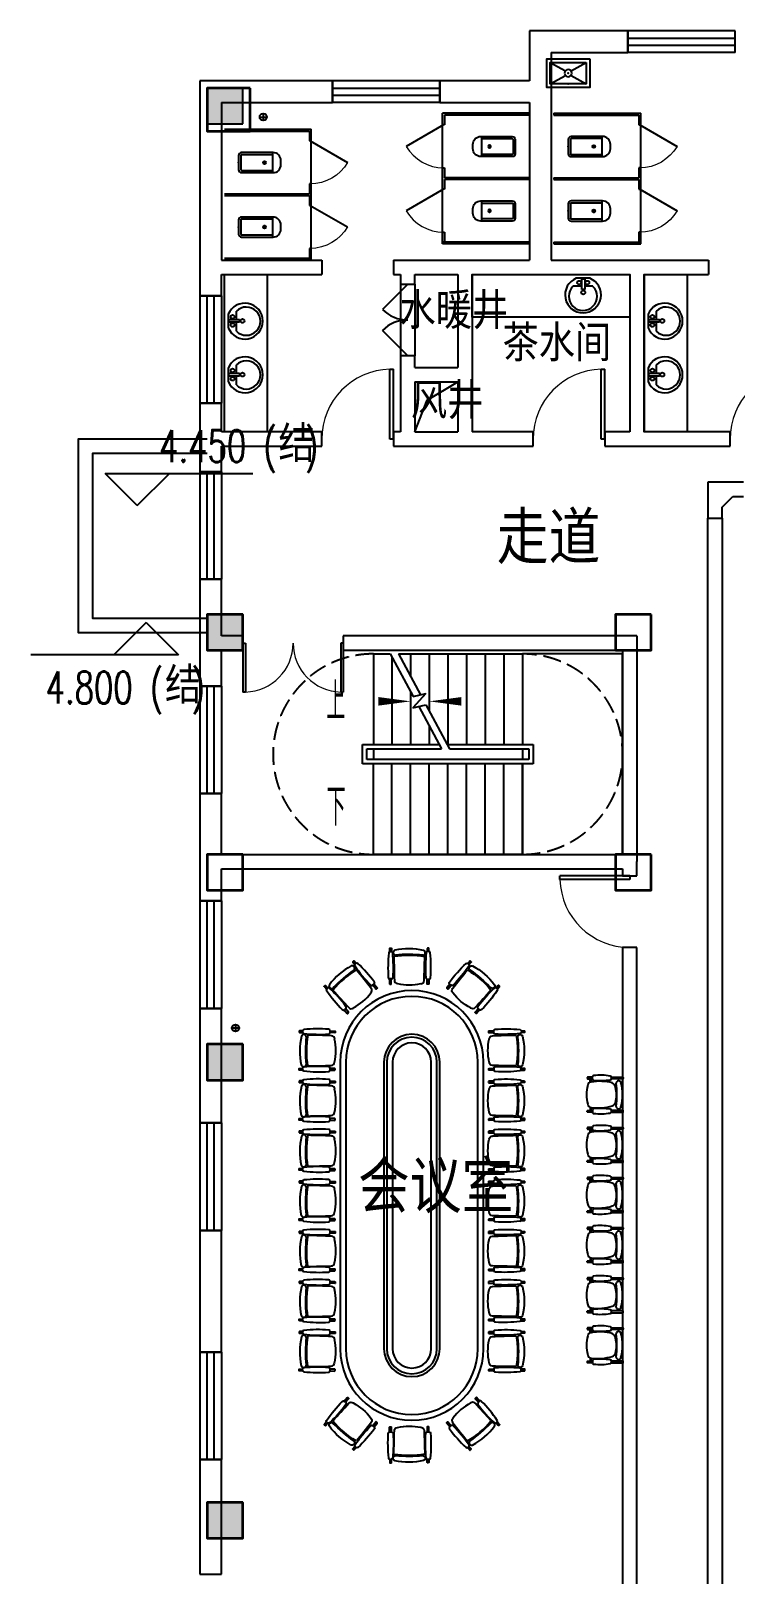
# Model space of a CAD drawing. Extents: x 0 to 302064749, y -59725395 to 1524223.
# Drawn here: x 216455039 to 217438080, y -18097654 to -15942654 of the extents above; entities that cross this region are included whole.
import ezdxf

# ---------------------------------------------------------------- set-up
doc = ezdxf.new("R2010")
doc.units = 0
doc.header["$LTSCALE"] = 1000
doc.linetypes.add('DASH', pattern=[0.35, 0.25, -0.1])
for name, color, linetype in [('0-底图', 7, 'Continuous'), ('A-ANNO-IDEN', 3, 'Continuous'), ('A-ANNO-IDEN-LEVL', 3, 'Continuous'), ('A-ANNO-TXT', 7, 'Continuous'), ('A-DOOR-FM', 181, 'Continuous'), ('AXIS', 3, 'Continuous'), ('CABLETRAY', 4, 'Continuous'), ('COLU', 7, 'Continuous'), ('COLU_HATCH', 251, 'Continuous'), ('DOOR_FIRE', 4, 'Continuous'), ('PUB_TEXT', 7, 'Continuous'), ('STAIR', 2, 'Continuous'), ('TEXT', 7, 'Continuous'), ('WALL', 2, 'Continuous'), ('WINDOW', 4, 'Continuous'), ('厨卫', 252, 'Continuous'), ('家具', 8, 'Continuous'), ('建筑-楼梯', 2, 'Continuous'), ('排水', 153, 'Continuous'), ('构造做法', 140, 'Continuous')]:
    doc.layers.add(name, color=color, linetype=linetype)
doc.layers.add('砼柱', color=2, linetype='Continuous', lineweight=35)
doc.styles.add('_TCH_DIM', font='SIMPLEX', dxfattribs={"width": 0.8, "height": 5, "bigfont": 'HZTXT'})
doc.styles.add('A_DIM', font='simplex.shx', dxfattribs={"width": 0.7, "bigfont": 'gbcbig.shx'})
doc.styles.get("Standard").update_dxf_attribs({"font": 'geniso.shx', "bigfont": 'hztxt.shx'})

# ---------------------------------------------------------------- blocks, each defined once
blk = doc.blocks.new('$lvtry$00000202')
at = {"color": 0}
for p, q in [((-110, -40, 0), (-110, -470, 0)), ((100, -30, 0), (-100, -30, 0)), ((110, -470, 0), (110, -40, 0)), ((140, -470, 0), (-140, -470, 0))]:
    blk.add_line(p, q, dxfattribs=at)
at = {"color": 0, "elevation": 0}
blk.add_lwpolyline([(140, -40, 0.414214), (100, 0), (-100, 0, 0.414214), (-140, -40), (-140, -480, 0.414214), (-30, -590), (30, -590, 0.414214), (140, -480)], format="xyb", close=True, dxfattribs=at)
at = {"color": 0}
blk.add_circle((0, -359, 0), 20, dxfattribs=at)
for centre, start, end in [((-100, -40, 0), 90, 180), ((100, -40, 0), 0, 90)]:
    blk.add_arc(centre, 10, start, end, dxfattribs=at)
for p in [(0, 0, 0), (0, -359, 0)]:
    blk.add_point(p, dxfattribs=at)
blk = doc.blocks.new('$TCHSYS$APDOOR2D')
blk.add_line((0.5, 0), (0, 0.866))
at = {"lineweight": 13}
blk.add_arc((0.5, 0), 1, 120, 180, dxfattribs=at)
blk = doc.blocks.new('$lvtry$00000191')
at = {"color": 0}
for p, q in [((-250, -100, 0), (-39, -219, 0)), ((39, -219, 0), (250, -100, 0)), ((-250, -400, 0), (-39, -281, 0)), ((39, -281, 0), (250, -400, 0))]:
    blk.add_line(p, q, dxfattribs=at)
at = {"color": 0, "elevation": 0}
for points in [[(300, -450), (300, -50), (-300, -50), (-300, -450)], [(250, -400), (250, -100), (-250, -100), (-250, -400)]]:
    blk.add_lwpolyline(points, close=True, dxfattribs=at)
at = {"color": 0}
blk.add_circle((0, -250, 0), 50, dxfattribs=at)
for p in [(0, -100, 0), (0, -250, 0)]:
    blk.add_point(p, dxfattribs=at)
blk = doc.blocks.new('办公椅6')
at = {"layer": '家具'}
for p, q in [((83, 245), (83, 273)), ((465, 265), (464, 249)), ((81, -250), (81, -279)), ((466, -275), (466, -258))]:
    blk.add_line(p, q, dxfattribs=at)
at = {"layer": '家具', "color": 8}
for points in [[(82, 273), (17, 274, 0.414214), (12, 269), (12, 255, 0.414214), (16, 250), (83, 250)], [(467, 271), (509, 271, -0.414214), (514, 266), (514, 252, -0.414214), (509, 248), (465, 248)], [(79, -274), (14, -274, -0.414214), (9, -269), (9, -255, -0.414214), (14, -250), (81, -251)], [(469, -276), (506, -276, 0.414214), (511, -272), (511, -258, 0.414214), (507, -253), (468, -253)]]:
    blk.add_lwpolyline(points, format="xyb", dxfattribs=at)
at = {"layer": '家具'}
for centre, radius, start, end in [((102, 273), 19, 87.8438, 179.7), ((102, 244), 19, 179.7, 271.4658), ((230, -1577), 1873, 83.3734, 93.9026), ((250, 2204), 1984, 265.7407, 275.6942), ((450, 191), 33.5, 15.354, 150.4909), ((446, 265), 19, 359.7, 87.8438), ((445, 249), 19, 271.4658, 359.7), ((741, -4), 741, 167.0681, 192.3319), ((64, 162), 45, 89.7, 179.7), ((444, -11012), 11225, 90.2565, 91.9408), ((-845, 4), 1257, 349.8473, 9.5527), ((-1609, 10), 2033, 354.2379, 5.1674), ((435, 195), 19, 137.2336, 185.1674), ((-389, 4), 894, 346.6997, 12.7003), ((62, -162), 45, 179.7, 269.7), ((559, 11006), 11225, 267.4592, 269.1435), ((433, -196), 19, 174.2379, 223.2208), ((448, -192), 33.7, 210.1055, 343.0268), ((100, -250), 19, 87.9342, 179.7), ((100, -279), 19, 179.7, 271.5562), ((249, 1621), 1925, 265.5539, 275.9414), ((229, -2265), 2038, 83.7863, 93.6061), ((447, -258), 19, 359.7, 87.9342), ((447, -274), 19, 271.5562, 359.7)]:
    blk.add_arc(centre, radius, start, end, dxfattribs=at)
blk = doc.blocks.new('会议桌')
at = {"layer": '家具'}
for p, q in [((2045, 972), (-1955, 972)), ((2045, 322), (-1955, 322)), ((-1955, -378), (2045, -378)), ((-1955, -1028), (2045, -1028))]:
    blk.add_line(p, q, dxfattribs=at)
at = {"layer": '家具', "color": 8}
for p, q in [((2045, 892), (-1955, 892)), ((2045, 362), (-1955, 362)), ((2045, 242), (-1955, 242)), ((-1955, -298), (2045, -298)), ((-1955, -418), (2045, -418)), ((-1955, -948), (2045, -948))]:
    blk.add_line(p, q, dxfattribs=at)
at = {"layer": '家具'}
for centre, radius, start, end in [((-1955, -28), 1000, 90, 270), ((2045, -28), 1000, 270, 90), ((-1955, -28), 350, 90, 270), ((2045, -28), 350, 270, 90)]:
    blk.add_arc(centre, radius, start, end, dxfattribs=at)
at = {"layer": '家具', "color": 8}
for centre, radius, start, end in [((-1955, -28), 920, 90, 270), ((2045, -28), 920, 270, 90), ((-1955, -28), 390, 90, 270), ((-1955, -28), 270, 90, 270), ((2045, -28), 390, 270, 90), ((2045, -28), 270, 270, 90)]:
    blk.add_arc(centre, radius, start, end, dxfattribs=at)
at = {"layer": '家具'}
for p, rotation in [((-1993, 1033), 90), ((-1293, 1033), 90), ((-593, 1033), 90), ((107, 1033), 90), ((807, 1033), 90), ((1507, 1033), 90), ((2207, 1033), 90), ((2894, 656), 40.89750937394187), ((-2805, -713), 220.8975093739419)]:
    blk.add_blockref('办公椅6', p, dxfattribs=dict(at, rotation=rotation))
at = {"layer": '家具', "xscale": -1}
for p, rotation in [((-2805, 656), 319.1024906260187), ((2894, -713), 139.1024906260582), ((-1993, -1090), 90), ((-1293, -1090), 90), ((-593, -1090), 90), ((107, -1090), 90), ((807, -1090), 90), ((1507, -1090), 90), ((2207, -1090), 90)]:
    blk.add_blockref('办公椅6', p, dxfattribs=dict(at, rotation=rotation))
blk.add_blockref('办公椅6', (-3036, 10), dxfattribs=at)
at = {"layer": '家具'}
blk.add_blockref('办公椅6', (3125, 10), dxfattribs=at)
blk = doc.blocks.new('办公椅2')
at = {"layer": '家具', "color": 8}
for p, q in [((10, 239), (10, 225)), ((81, 244), (15, 244)), ((15, 220), (82, 220)), ((49, 175), (49, 220)), ((49, 220), (65, 220)), ((65, 220), (65, 177)), ((508, 220), (350, 220)), ((352, 244), (508, 244)), ((513, 239), (513, 225)), ((49, -175), (49, -220)), ((65, -220), (65, -177)), ((10, -239), (10, -225)), ((15, -220), (82, -220)), ((81, -244), (15, -244)), ((49, -220), (65, -220)), ((508, -220), (350, -220)), ((352, -244), (508, -244)), ((513, -239), (513, -225))]:
    blk.add_line(p, q, dxfattribs=at)
at = {"layer": '家具'}
for p, q in [((82, 220), (82, 248)), ((349, 242), (349, 226)), ((82, -215), (82, -244)), ((349, -237), (349, -221))]:
    blk.add_line(p, q, dxfattribs=at)
at = {"layer": '家具', "color": 8}
for centre, start, end in [((15, 239), 90, 180), ((15, 225), 180, 270), ((508, 239), 0, 90), ((508, 225), 270, 0), ((15, -225), 90, 180), ((15, -239), 180, 270), ((508, -225), 0, 90), ((508, -239), 270, 0)]:
    blk.add_arc(centre, 4.75, start, end, dxfattribs=at)
at = {"layer": '家具'}
for centre, radius, start, end in [((101, 248), 19, 88.1438, 180), ((101, 220), 19, 180, 271.7658), ((193, -568), 840, 80.5473, 96.2767), ((330, 242), 19, 0, 88.1438), ((330, 226), 19, 271.7658, 0), ((495, 0), 495, 164.5288, 195.4712), ((63, 132), 45, 90, 180), ((185, -515), 702, 75.5446, 100.0038), ((193, 1087), 890, 264.0894, 278.9516), ((325, 93), 80.3, 4.194, 64.106), ((-20, -5), 438, 346.2625, 13.7375), ((434, 164), 19, 136.4792, 185.4621), ((-1029, -1), 1453, 353.532, 6.4617), ((449, 160), 33.7, 16.6732, 149.5945), ((-146, -1), 650, 344.7441, 15.2559), ((63, -132), 45, 180, 270), ((160, 498), 682, 261.8325, 287.0693), ((101, -215), 19, 88.2342, 180), ((193, -1082), 890, 81.0484, 95.9106), ((330, -221), 19, 0, 88.2342), ((322, -71), 91.4, 294.6215, 335.3785), ((434, -167), 19, 174.5326, 222.4664), ((449, -163), 33.5, 209.2091, 344.346), ((101, -244), 19, 180, 271.8562), ((193, 573), 840, 263.7233, 279.4527), ((330, -237), 19, 271.8562, 0)]:
    blk.add_arc(centre, radius, start, end, dxfattribs=at)
blk = doc.blocks.new('bp')
at = {"layer": '构造做法'}
for points in [[(684404, 661018), (686204, 661018), (686204, 658318), (684404, 658318)], [(684404, 660818), (686004, 660818), (686004, 658518), (684404, 658518)]]:
    blk.add_lwpolyline(points, dxfattribs=at)
blk = doc.blocks.new('ng')
at = {"layer": '排水'}
for p, q in [((346041, 781408), (346041, 781308)), ((345991, 781358), (346091, 781358))]:
    blk.add_line(p, q, dxfattribs=at)
blk.add_circle((346041, 781358), 50, dxfattribs=at)
blk = doc.blocks.new('222222')
at = {"layer": 'COLU_HATCH'}
h = blk.add_hatch(color=256, dxfattribs=at)
h.dxf.hatch_style = 1
h.paths.add_polyline_path([(1330092, 1087691), (1330092, 1088191), (1329592, 1088191), (1329592, 1087691)])
h = blk.add_hatch(color=256, dxfattribs=at)
h.dxf.hatch_style = 1
h.paths.add_polyline_path([(1330092, 1080341), (1330092, 1080841), (1329592, 1080841), (1329592, 1080341)])
h = blk.add_hatch(color=256, dxfattribs=at)
h.dxf.hatch_style = 1
h.paths.add_polyline_path([(1330092, 1074341), (1330092, 1074841), (1329592, 1074841), (1329592, 1074341)])
h = blk.add_hatch(color=256, dxfattribs=at)
h.dxf.hatch_style = 1
h.paths.add_polyline_path([(1330092, 1067941), (1330092, 1068441), (1329592, 1068441), (1329592, 1067941)])
at = {"layer": 'COLU'}
for points in [[(1330092, 1087691), (1330092, 1088191), (1329592, 1088191), (1329592, 1087691)], [(1330092, 1080341), (1330092, 1080841), (1329592, 1080841), (1329592, 1080341)], [(1330092, 1074341), (1330092, 1074841), (1329592, 1074841), (1329592, 1074341)], [(1330092, 1067941), (1330092, 1068441), (1329592, 1068441), (1329592, 1067941)]]:
    blk.add_lwpolyline(points, close=True, dxfattribs=at)
blk = doc.blocks.new('sad')
at = {"layer": '砼柱', "lineweight": 35}
for points in [[(2908308, 564956), (2907708, 564956), (2907708, 564356), (2908308, 564356)], [(2908208, 557606), (2907708, 557606), (2907708, 557106), (2908208, 557106)], [(2913908, 557606), (2913408, 557606), (2913408, 557106), (2913908, 557106)], [(2908208, 554256), (2907708, 554256), (2907708, 553756), (2908208, 553756)], [(2913908, 554256), (2913408, 554256), (2913408, 553756), (2913908, 553756)], [(2908208, 551606), (2907708, 551606), (2907708, 551106), (2908208, 551106)], [(2908208, 545206), (2907708, 545206), (2907708, 544706), (2908208, 544706)]]:
    blk.add_lwpolyline(points, close=True, dxfattribs=at)
blk = doc.blocks.new('A$C70683537')
at = {"layer": 'TEXT'}
blk.add_blockref('sad', (-2821208, -503056), dxfattribs=at)
blk = doc.blocks.new('$WINLIB2D$00000001')
at = {"color": 0}
for points in [[(-0.5, 0.5), (-0.5, -0.5)], [(-0.5, 0.5), (0.5, 0.5)], [(0.5, -0.5), (0.5, 0.5)], [(0.5, 0.167), (-0.5, 0.167)], [(0.5, -0.167), (-0.5, -0.167)], [(-0.5, -0.5), (0.5, -0.5)]]:
    blk.add_lwpolyline(points, dxfattribs=at)
blk = doc.blocks.new('$DorLib2D$00000002')
for p, q in [((-0.5, 0), (-0.5, 0.4875)), ((-0.475, 0.4875), (-0.5, 0.4875)), ((-0.475, 0), (-0.475, 0.4875)), ((0.475, 0), (0.475, 0.4875)), ((0.475, 0.4875), (0.5, 0.4875)), ((0.5, 0), (0.5, 0.4875)), ((-0.5, 0), (-0.475, 0)), ((0.5, 0), (0.475, 0))]:
    blk.add_line(p, q)
at = {"lineweight": 13}
for centre, start, end in [((-0.4875, 0), 0, 88.53072), ((0.4875, 0), 91.46928, 180)]:
    blk.add_arc(centre, 0.4875, start, end, dxfattribs=at)
blk = doc.blocks.new('$DorLib2D$00000001')
for p, q in [((0.45, 0.975), (0.5, 0.975)), ((0.45, 0), (0.45, 0.975)), ((0.5, 0), (0.5, 0.975)), ((0.5, 0), (0.45, 0))]:
    blk.add_line(p, q)
at = {"lineweight": 13}
blk.add_arc((0.475, 0), 0.975, 91.4693, 180, dxfattribs=at)
blk = doc.blocks.new('$plan$00001628')
for p, q in [((-20, 0), (20, 0)), ((20, 0), (20, -150)), ((-23, -104), (-144, -104)), ((-20, -150), (-20, 0)), ((20, -150), (-20, -150)), ((136, -104), (24, -104))]:
    blk.add_line(p, q)
blk.add_lwpolyline([(-97, 9, 5.110404), (92, 9)], format="xyb", close=True)
for centre, radius in [((-57, -52), 26.7), ((0, -190), 27.8), ((57, -52), 26.7)]:
    blk.add_circle(centre, radius)
blk.add_arc((-4, -243), 197, 135.2527, 44.7473)
blk = doc.blocks.new('$DorLib2D$00000116')
at = {"color": 0}
for p, q in [((-0.5, 0), (-0.146, 0.354)), ((0.5, 0), (0.146, 0.354))]:
    blk.add_line(p, q, dxfattribs=at)
for centre, start, end in [((-0.5, 0), 0, 45), ((0.5, 0), 135, 180)]:
    blk.add_arc(centre, 0.5, start, end, dxfattribs=at)
blk = doc.blocks.new('jgfjh')
at = {"layer": 'A-ANNO-IDEN'}
for points in [[(1150901.3, -137555.9, 0, 0, 0), (1151551.3, -137555.9, 0, 120, 0), (1151101.3, -137555.9, 0, 0, 0)], [(1150901.3, -139030.9, 0, 0, 0), (1153811.3, -139030.9, 0, 0, 0), (1153811.3, -137555.9, 0, 0, 0), (1151811.3, -137555.9, 0, 120, 0), (1152261.3, -137555.9, 0, 0, 0)]]:
    blk.add_lwpolyline(points, format="xyseb", dxfattribs=at)
at = {"layer": 'A-ANNO-IDEN-LEVL'}
for p, q in [((1147736.8, -134822.1), (1147286.8, -134372.1)), ((1147286.8, -134372.1), (1149346.8, -134372.1)), ((1147736.8, -134822.1), (1148186.8, -134372.1)), ((1147860.9, -136454.4), (1147410.9, -136904.4)), ((1147860.9, -136454.4), (1148310.9, -136904.4)), ((1148310.9, -136904.4), (1146250.9, -136904.4))]:
    blk.add_line(p, q, dxfattribs=at)
at = {"layer": 'AXIS'}
blk.add_lwpolyline([(1151611.3, -133793.4), (1151782, -133348), (1152211.3, -133093.4)], dxfattribs=at)
at = {"layer": 'DOOR_FIRE'}
for p, q in [((1151411.3, -131729.4), (1151411.3, -132729.4)), ((1151611.3, -131729.4), (1151611.3, -132729.4))]:
    blk.add_line(p, q, dxfattribs=at)
at = {"layer": 'STAIR'}
for p, q in [((1151031.3, -136893.4), (1151267.5, -136893.4)), ((1151031.3, -136893.4), (1151031.3, -138158.4)), ((1151267.5, -136893.4), (1151588.3, -137488.7)), ((1151291.3, -136937.6), (1151291.3, -138158.4)), ((1151381.1, -136893.4), (1153111.3, -136893.4)), ((1151381.1, -136893.4), (1151689, -137464.9)), ((1151551.3, -136893.4), (1151551.3, -137209.2)), ((1151811.3, -136893.4), (1151811.3, -137691.7)), ((1152071.3, -136893.4), (1152071.3, -138158.4)), ((1152331.3, -136893.4), (1152331.3, -138158.4)), ((1152591.3, -136893.4), (1152591.3, -138158.4)), ((1152851.3, -136893.4), (1152851.3, -138158.4)), ((1153111.3, -136893.4), (1153111.3, -138158.4)), ((1154511.3, -136893.4), (1153111.3, -136893.4)), ((1153111.3, -136893.4), (1153111.3, -138158.4)), ((1154511.3, -139693.4), (1154511.3, -136893.4)), ((1151551.3, -137420.1), (1151551.3, -138158.4)), ((1151761.9, -137447.6), (1151583.1, -137648.5)), ((1151588.3, -137488.7), (1151761.9, -137447.6)), ((1151583.1, -137648.5), (1151764.8, -137605.5)), ((1151664.1, -137629.3), (1151981.5, -138218.4)), ((1151764.8, -137605.5), (1152095.1, -138218.4)), ((1151811.3, -137902.6), (1151811.3, -138158.4)), ((1150881.3, -138428.4), (1150881.3, -138158.4)), ((1150881.3, -138158.4), (1151949.2, -138158.4)), ((1150941.3, -138368.4), (1150941.3, -138218.4)), ((1150941.3, -138218.4), (1151981.5, -138218.4)), ((1151031.3, -138218.4), (1151981.5, -138218.4)), ((1151031.3, -138218.4), (1151031.3, -138368.4)), ((1152062.7, -138158.4), (1153261.3, -138158.4)), ((1152095.1, -138218.4), (1153111.3, -138218.4)), ((1152095.1, -138218.4), (1153201.3, -138218.4)), ((1153111.3, -138218.4), (1153111.3, -138368.4)), ((1153201.3, -138218.4), (1153201.3, -138368.4)), ((1153261.3, -138158.4), (1153261.3, -138428.4)), ((1153261.3, -138428.4), (1150881.3, -138428.4)), ((1153201.3, -138368.4), (1150941.3, -138368.4)), ((1153111.3, -138368.4), (1151031.3, -138368.4)), ((1151031.3, -139693.4), (1151031.3, -138428.4)), ((1151291.3, -139693.4), (1151291.3, -138428.4)), ((1151551.3, -139693.4), (1151551.3, -138428.4)), ((1151811.3, -139693.4), (1151811.3, -138428.4)), ((1152071.3, -139693.4), (1152071.3, -138428.4)), ((1152331.3, -139693.4), (1152331.3, -138428.4)), ((1152591.3, -139693.4), (1152591.3, -138428.4)), ((1152851.3, -139693.4), (1152851.3, -138428.4)), ((1153111.3, -139693.4), (1153111.3, -138428.4)), ((1153111.3, -138428.4), (1153111.3, -139693.4)), ((1153111.3, -139693.4), (1151031.3, -139693.4)), ((1153111.3, -139693.4), (1154511.3, -139693.4))]:
    blk.add_line(p, q, dxfattribs=at)
at = {"layer": 'WALL'}
for p, q in [((1153211.3, -128193.4), (1153211.3, -128893.4)), ((1154581.3, -128193.4), (1153211.3, -128193.4)), ((1154581.3, -128493.4), (1154581.3, -128193.4)), ((1153511.3, -128493.4), (1153511.3, -129093.4)), ((1153511.3, -128493.4), (1154581.3, -128493.4)), ((1148611.3, -128893.4), (1148611.3, -131493.4)), ((1150461.3, -128893.4), (1148611.3, -128893.4)), ((1150461.3, -129193.4), (1150461.3, -128893.4)), ((1153211.3, -128893.4), (1151961.3, -128893.4)), ((1151961.3, -128893.4), (1151961.3, -129193.4)), ((1148911.3, -129193.4), (1148911.3, -131393.4)), ((1148911.3, -129193.4), (1150461.3, -129193.4)), ((1151961.3, -129193.4), (1153211.3, -129193.4)), ((1153211.3, -129193.4), (1153211.3, -131393.4)), ((1153511.3, -129093.4), (1153511.3, -131393.4)), ((1148911.3, -131393.4), (1150311.3, -131393.4)), ((1150311.3, -131393.4), (1150311.3, -131593.4)), ((1151311.3, -131393.4), (1151511.3, -131393.4)), ((1151311.3, -131393.4), (1151311.3, -131593.4)), ((1151511.3, -131393.4), (1152311.3, -131393.4)), ((1152311.3, -131393.4), (1153211.3, -131393.4)), ((1153511.3, -131393.4), (1154711.3, -131393.4)), ((1154711.3, -131393.4), (1155711.3, -131393.4)), ((1155711.3, -131393.4), (1155711.3, -131593.4)), ((1148611.3, -131493.4), (1148611.3, -131893.4)), ((1148911.3, -131593.4), (1150311.3, -131593.4)), ((1148911.3, -131893.4), (1148911.3, -131593.4)), ((1151311.3, -131593.4), (1151411.3, -131593.4)), ((1151411.3, -131593.4), (1151411.3, -131729.4)), ((1151611.3, -131729.4), (1151611.3, -131593.4)), ((1151611.3, -131593.4), (1152211.3, -131593.4)), ((1152211.3, -131593.4), (1152211.3, -132893.4)), ((1152411.3, -131593.4), (1152411.3, -132993.4)), ((1152411.3, -131593.4), (1153411.3, -131593.4)), ((1153411.3, -131593.4), (1154611.3, -131593.4)), ((1154611.3, -131593.4), (1154611.3, -133793.4)), ((1154811.3, -131593.4), (1154811.3, -133793.4)), ((1154811.3, -131593.4), (1155711.3, -131593.4)), ((1151411.3, -131729.4), (1151611.3, -131729.4)), ((1148611.3, -131893.4), (1148911.3, -131893.4)), ((1151611.3, -132729.4), (1151411.3, -132729.4)), ((1151411.3, -132729.4), (1151411.3, -132993.4)), ((1151611.3, -132893.4), (1151611.3, -132729.4)), ((1151611.3, -132893.4), (1152211.3, -132893.4)), ((1151411.3, -132993.4), (1151411.3, -133793.4)), ((1151611.3, -133093.4), (1152211.3, -133093.4)), ((1151611.3, -133093.4), (1151611.3, -133793.4)), ((1152211.3, -133093.4), (1152211.3, -133793.4)), ((1152411.3, -132993.4), (1152411.3, -133793.4)), ((1148911.3, -133393.4), (1148611.3, -133393.4)), ((1148611.3, -133393.4), (1148611.3, -133893.4)), ((1148911.3, -133793.4), (1148911.3, -133393.4)), ((1150311.3, -133793.4), (1148911.3, -133793.4)), ((1150311.3, -133993.4), (1150311.3, -133793.4)), ((1151411.3, -133793.4), (1151311.3, -133793.4)), ((1151311.3, -133793.4), (1151311.3, -133993.4)), ((1151611.3, -133793.4), (1152211.3, -133793.4)), ((1153261.3, -133793.4), (1152411.3, -133793.4)), ((1153261.3, -133993.4), (1153261.3, -133793.4)), ((1154611.3, -133793.4), (1154261.3, -133793.4)), ((1154261.3, -133793.4), (1154261.3, -133993.4)), ((1156011.3, -133793.4), (1154811.3, -133793.4)), ((1156011.3, -133993.4), (1156011.3, -133793.4)), ((1148611.3, -133893.4), (1148611.3, -134351.9)), ((1148911.3, -134351.9), (1148911.3, -133993.4)), ((1148911.3, -133993.4), (1150311.3, -133993.4)), ((1151311.3, -133993.4), (1151511.3, -133993.4)), ((1151511.3, -133993.4), (1152311.3, -133993.4)), ((1152311.3, -133993.4), (1153261.3, -133993.4)), ((1154261.3, -133993.4), (1154711.3, -133993.4)), ((1154711.3, -133993.4), (1156011.3, -133993.4)), ((1148611.3, -134351.9), (1148911.3, -134351.9)), ((1148911.3, -135851.9), (1148611.3, -135851.9)), ((1148611.3, -135851.9), (1148611.3, -136743.4)), ((1148911.3, -136643.4), (1148911.3, -135851.9)), ((1148611.3, -136743.4), (1148611.3, -137343.4)), ((1149211.3, -136643.4), (1148911.3, -136643.4)), ((1149211.3, -136843.4), (1149211.3, -136643.4)), ((1154711.3, -136643.4), (1150611.3, -136643.4)), ((1150611.3, -136643.4), (1150611.3, -136843.4)), ((1154711.3, -136643.4), (1154711.3, -139793.4)), ((1148911.3, -136843.4), (1149211.3, -136843.4)), ((1148911.3, -137343.4), (1148911.3, -136843.4)), ((1150611.3, -136843.4), (1154511.3, -136843.4)), ((1154511.3, -136843.4), (1154511.3, -139693.4)), ((1148611.3, -137343.4), (1148911.3, -137343.4)), ((1148911.3, -138843.4), (1148611.3, -138843.4)), ((1148611.3, -138843.4), (1148611.3, -139793.4)), ((1148911.3, -139693.4), (1148911.3, -138843.4)), ((1148611.3, -139793.4), (1148611.3, -140343.4)), ((1148911.3, -139693.4), (1154511.3, -139693.4)), ((1154711.3, -139993.4), (1154711.3, -139793.4)), ((1148911.3, -139893.4), (1154511.3, -139893.4)), ((1148911.3, -140343.4), (1148911.3, -139893.4)), ((1154511.3, -139893.4), (1154511.3, -139993.4)), ((1154511.3, -139993.4), (1154711.3, -139993.4)), ((1148611.3, -140343.4), (1148911.3, -140343.4)), ((1154511.3, -140993.4), (1154511.3, -150293.4)), ((1154711.3, -140993.4), (1154511.3, -140993.4)), ((1154711.3, -150293.4), (1154711.3, -140993.4)), ((1148611.3, -141843.4), (1148611.3, -143443.4)), ((1148911.3, -141843.4), (1148611.3, -141843.4)), ((1148911.3, -143443.4), (1148911.3, -141843.4)), ((1148611.3, -143443.4), (1148911.3, -143443.4)), ((1148611.3, -144943.4), (1148611.3, -146643.4)), ((1148911.3, -144943.4), (1148611.3, -144943.4)), ((1148911.3, -146643.4), (1148911.3, -144943.4)), ((1148611.3, -146643.4), (1148911.3, -146643.4)), ((1148611.3, -148143.4), (1148611.3, -149743.4)), ((1148911.3, -148143.4), (1148611.3, -148143.4)), ((1148911.3, -149743.4), (1148911.3, -148143.4)), ((1148611.3, -149743.4), (1148911.3, -149743.4))]:
    blk.add_line(p, q, dxfattribs=at)
at = {"layer": '厨卫'}
for p, q in [((1151998.8, -129506.1), (1151998.8, -129343.6)), ((1153211.3, -129343.6), (1151998.8, -129343.6)), ((1151998.8, -131168.6), (1151998.8, -129506.1)), ((1152023.8, -129506.1), (1151998.8, -129506.1)), ((1152023.8, -129368.6), (1152023.8, -129506.1)), ((1153211.3, -129368.6), (1152023.8, -129368.6)), ((1153551.3, -129343.6), (1154763.8, -129343.6)), ((1153551.3, -129343.6), (1153551.3, -129368.6)), ((1153551.3, -129368.6), (1154738.8, -129368.6)), ((1154738.8, -129368.6), (1154738.8, -129506.1)), ((1154738.8, -129506.1), (1154763.8, -129506.1)), ((1154763.8, -129506.1), (1154763.8, -129343.6)), ((1154763.8, -131006.1), (1154763.8, -129506.1)), ((1148951.3, -129568.4), (1150163.8, -129568.4)), ((1148951.3, -129593.4), (1150138.8, -129593.4)), ((1150138.8, -129593.4), (1150138.8, -129730.9)), ((1150138.8, -129730.9), (1150163.8, -129730.9)), ((1150163.8, -129730.9), (1150163.8, -129568.4)), ((1150163.8, -131230.9), (1150163.8, -129730.9)), ((1151998.8, -130256), (1151998.8, -130106.1)), ((1151998.8, -130106.1), (1152023.8, -130106.1)), ((1152023.8, -130106.1), (1152023.8, -130243.6)), ((1154763.8, -130106.1), (1154738.8, -130106.1)), ((1154738.8, -130106.1), (1154738.8, -130243.6)), ((1154763.8, -130256), (1154763.8, -130106.1)), ((1150163.8, -130330.9), (1150138.8, -130330.9)), ((1150138.8, -130330.9), (1150138.8, -130468.4)), ((1150163.8, -130480.8), (1150163.8, -130330.9)), ((1151998.8, -130406.1), (1151998.8, -130256.1)), ((1153211.3, -130243.6), (1152023.8, -130243.6)), ((1153211.3, -130268.6), (1152023.8, -130268.6)), ((1152023.8, -130268.6), (1152023.8, -130406.1)), ((1153551.3, -130243.6), (1154738.8, -130243.6)), ((1153551.3, -130243.6), (1153551.3, -130268.6)), ((1153551.3, -130268.6), (1154738.8, -130268.6)), ((1154738.8, -130268.6), (1154738.8, -130406.1)), ((1154763.8, -130406.1), (1154763.8, -130256.1)), ((1148951.3, -130468.4), (1150138.8, -130468.4)), ((1148951.3, -130493.4), (1150138.8, -130493.4)), ((1150138.8, -130493.4), (1150138.8, -130630.9)), ((1150163.8, -130630.9), (1150163.8, -130480.9)), ((1152023.8, -130406.1), (1151998.8, -130406.1)), ((1154738.8, -130406.1), (1154763.8, -130406.1)), ((1150138.8, -130630.9), (1150163.8, -130630.9)), ((1151998.8, -131168.6), (1151998.8, -131006.1)), ((1151998.8, -131006.1), (1152023.8, -131006.1)), ((1152023.8, -131006.1), (1152023.8, -131143.6)), ((1154763.8, -131006.1), (1154738.8, -131006.1)), ((1154738.8, -131006.1), (1154738.8, -131143.6)), ((1154763.8, -131168.6), (1154763.8, -131006.1)), ((1150163.8, -131230.9), (1150138.8, -131230.9)), ((1150138.8, -131230.9), (1150138.8, -131368.4)), ((1150163.8, -131393.4), (1150163.8, -131230.9)), ((1153211.3, -131143.6), (1151998.8, -131143.6)), ((1153211.3, -131168.6), (1151998.8, -131168.6)), ((1153211.3, -131143.6), (1152023.8, -131143.6)), ((1153211.3, -131168.6), (1152023.8, -131168.6)), ((1153551.3, -131143.6), (1154738.8, -131143.6)), ((1153551.3, -131143.6), (1153551.3, -131168.6)), ((1153551.3, -131143.6), (1154763.8, -131143.6)), ((1153551.3, -131143.6), (1153551.3, -131168.6)), ((1153551.3, -131168.6), (1154763.8, -131168.6)), ((1153551.3, -131168.6), (1154738.8, -131168.6)), ((1148951.3, -131368.4), (1150138.8, -131368.4)), ((1148951.3, -131368.4), (1150163.8, -131368.4)), ((1148951.3, -131393.4), (1150163.8, -131393.4)), ((1148951.3, -131393.4), (1150138.8, -131393.4))]:
    blk.add_line(p, q, dxfattribs=at)
for points in [[(1149551.1, -133793.4), (1148951.3, -133793.4), (1148951.3, -131593.4), (1149551.1, -131593.4)], [(1152411.3, -132193.2), (1152411.3, -131593.4), (1154611.3, -131593.4), (1154611.3, -132193.2)], [(1155411.1, -133793.4), (1154811.3, -133793.4), (1154811.3, -131593.4), (1155411.1, -131593.4)]]:
    blk.add_lwpolyline(points, close=True, dxfattribs=at)
at = {"layer": '建筑-楼梯', "color": 9, "linetype": 'DASH'}
for centre, start, end in [((1151031.3, -138293.4), 90, 270), ((1153111.3, -138293.4), 270, 90)]:
    blk.add_arc(centre, 1400, start, end, dxfattribs=at)
for name, p in [('222222', (-180880.7, -1217184.4)), ('A$C70683537', (1062211.3, -190893.4))]:
    blk.add_blockref(name, p)
at = {"layer": 'A-DOOR-FM', "xscale": -1400, "yscale": -1400, "zscale": 200}
blk.add_blockref('$DorLib2D$00000002', (1149911.3, -136743.4), dxfattribs=at)
at = {"layer": 'DOOR_FIRE', "xscale": -1000, "yscale": -1000, "zscale": 200, "rotation": 269.9999999778953}
blk.add_blockref('$DorLib2D$00000116', (1151511.3, -132229.4), dxfattribs=at)
at = {"layer": 'WINDOW'}
for name, p, xscale, yscale, zscale, rotation in [('$WINLIB2D$00000001', (1155331.3, -128343.4), 1500, 300, 300, 179.9999999999965), ('$WINLIB2D$00000001', (1151211.3, -129043.4), 1500, 300, 300, 180), ('$WINLIB2D$00000001', (1148761.3, -132643.4), 1500, 300, 300, 270), ('$DorLib2D$00000001', (1150811.3, -133893.4), 1000, 1000, 200, 359.9999999783345), ('$DorLib2D$00000001', (1153761.3, -133893.4), 1000, 1000, 200, 359.9999999783332), ('$DorLib2D$00000001', (1156511.3, -133893.4), 1000, 1000, 200, 359.9999999782661), ('$WINLIB2D$00000001', (1148761.3, -135101.9), 1500, 300, 300, 270), ('$WINLIB2D$00000001', (1148761.3, -138093.4), 1500, 300, 300, 270), ('$DorLib2D$00000001', (1154611.3, -140493.4), -1000, -1000, 200, 270), ('$WINLIB2D$00000001', (1148761.3, -141093.4), 1500, 300, 300, 270), ('$WINLIB2D$00000001', (1148761.3, -144193.4), 1500, 300, 300, 270), ('$WINLIB2D$00000001', (1148761.3, -147393.4), 1500, 300, 300, 270)]:
    blk.add_blockref(name, p, dxfattribs=dict(at, xscale=xscale, yscale=yscale, zscale=zscale, rotation=rotation))
at = {"layer": '厨卫', "yscale": -1}
blk.add_blockref('$lvtry$00000191', (1153751.3, -129033.4), dxfattribs=at)
at = {"layer": '厨卫', "yscale": -600, "zscale": 25}
for p, xscale, rotation in [((1152011.3, -129806.1), -600, 270.0000003994681), ((1154751.3, -129806.1), 600, 89.99999960053186), ((1150151.3, -130030.9), 600, 89.99999960053186), ((1152011.3, -130706.1), -600, 270.0000005866021), ((1154751.3, -130706.1), 600, 89.99999941339789), ((1150151.3, -130930.9), 600, 89.99999941339789)]:
    blk.add_blockref('$TCHSYS$APDOOR2D', p, dxfattribs=dict(at, xscale=xscale, rotation=rotation))
at = {"layer": '厨卫', "xscale": -1, "rotation": 270.0000005866131}
for p in [(1153011.3, -129808.6), (1153011.3, -130708.6)]:
    blk.add_blockref('$lvtry$00000202', p, dxfattribs=at)
at = {"layer": '厨卫'}
for name, p, rotation in [('$lvtry$00000202', (1153751.3, -129808.6), 89.9999994133869), ('$lvtry$00000202', (1149151.3, -130033.4), 89.9999994133869), ('$lvtry$00000202', (1153751.3, -130708.6), 89.9999994133869), ('$lvtry$00000202', (1149151.3, -130933.4), 89.9999994133869), ('$plan$00001628', (1149014.6, -132243.4), 89.9999999999998), ('$plan$00001628', (1154874.6, -132243.4), 89.9999999999998), ('$plan$00001628', (1149014.6, -132993.4), 89.9999999999998), ('$plan$00001628', (1154874.6, -132993.4), 89.9999999999998)]:
    blk.add_blockref(name, p, dxfattribs=dict(at, rotation=rotation))
blk.add_blockref('$plan$00001628', (1153961.3, -131656.7), dxfattribs=at)
at = {"layer": '家具', "lineweight": 9, "rotation": 90}
blk.add_blockref('会议桌', (1151541.4, -144640.2), dxfattribs=at)
at = {"layer": '家具', "lineweight": 9}
for p in [(1154007, -143048.6), (1154007, -143748.6), (1154007, -144448.6), (1154007, -145148.6), (1154007, -145848.6), (1154007, -146548.6)]:
    blk.add_blockref('办公椅2', p, dxfattribs=at)
at = {"layer": '排水'}
for p in [(803453.8, -910754.2), (803065.8, -923475)]:
    blk.add_blockref('ng', p, dxfattribs=at)
at = {"layer": '构造做法', "xscale": -1}
blk.add_blockref('bp', (1833115.4, -794911.6), dxfattribs=at)
at = {"layer": 'A-ANNO-TXT'}
for s, height, style, width, p in [('4.450', 446.25, '_TCH_DIM', 0.705882, (1148041.8, -134214.6)), ('(', 446.2, '_TCH_DIM', 0.705882, (1149496.8, -134214.6)), (')', 446.2, '_TCH_DIM', 0.705882, (1150075.5, -134214.6)), ('(', 446.2, '_TCH_DIM', 0.705882, (1147912.9, -137586.9)), (')', 446.2, '_TCH_DIM', 0.705882, (1148491.5, -137586.9)), ('4.800', 446.25, '_TCH_DIM', 0.705882, (1146457.9, -137586.9)), ('上', 525, 'A_DIM', 0.7, (1150376.3, -137818.4)), ('下', 525, 'A_DIM', 0.7, (1150379.2, -139293.4))]:
    blk.add_text(s, height=height, dxfattribs=dict(at, style=style, width=width)).set_placement(p)
at = {"layer": 'A-ANNO-TXT', "style": '_TCH_DIM'}
for p in [(1149706.8, -134214.6), (1148122.9, -137586.9)]:
    blk.add_text('结', height=506.4, dxfattribs=at).set_placement(p)
at = {"layer": 'PUB_TEXT'}
for s, height, p in [('水暖井', 506.38, (1151395.5, -132354.5)), ('茶水间', 506.38, (1152833.1, -132808.3)), ('风井', 506.38, (1151554.8, -133610.4)), ('走道', 723.4, (1152753.5, -135636.3)), ('会议室', 723.4, (1150815.7, -144697.8))]:
    blk.add_text(s, height=height, dxfattribs=at).set_placement(p)
blk = doc.blocks.new('1#教学楼-电提建筑结构')
at = {"layer": 'CABLETRAY'}
for p, q in [((2153596.9, -165278.1), (2153096.9, -165278.1)), ((2153096.9, -165278.1), (2153096.9, -165778.1)), ((2153296.9, -165628.1), (2153446.9, -165478.1)), ((2153446.9, -165478.1), (2153596.9, -165478.1)), ((2153296.9, -165778.1), (2153296.9, -165628.1)), ((2153096.9, -165778.1), (2153296.9, -165778.1)), ((2153096.9, -187503.2), (2153096.9, -165778.1)), ((2153096.9, -165778.1), (2153296.9, -165778.1)), ((2153296.9, -165778.1), (2153296.9, -187503.2))]:
    blk.add_line(p, q, dxfattribs=at)
at = {"layer": '0-底图'}
blk.add_blockref('jgfjh', (997396.8, -30782), dxfattribs=at)

msp = doc.modelspace()

# ---------------------------------------------------------------- block references
at = {"xscale": 100, "yscale": 100, "zscale": 100}
msp.add_blockref('1#教学楼-电提建筑结构', (2090275, -45113), dxfattribs=at)

doc.saveas('drawing.dxf')
